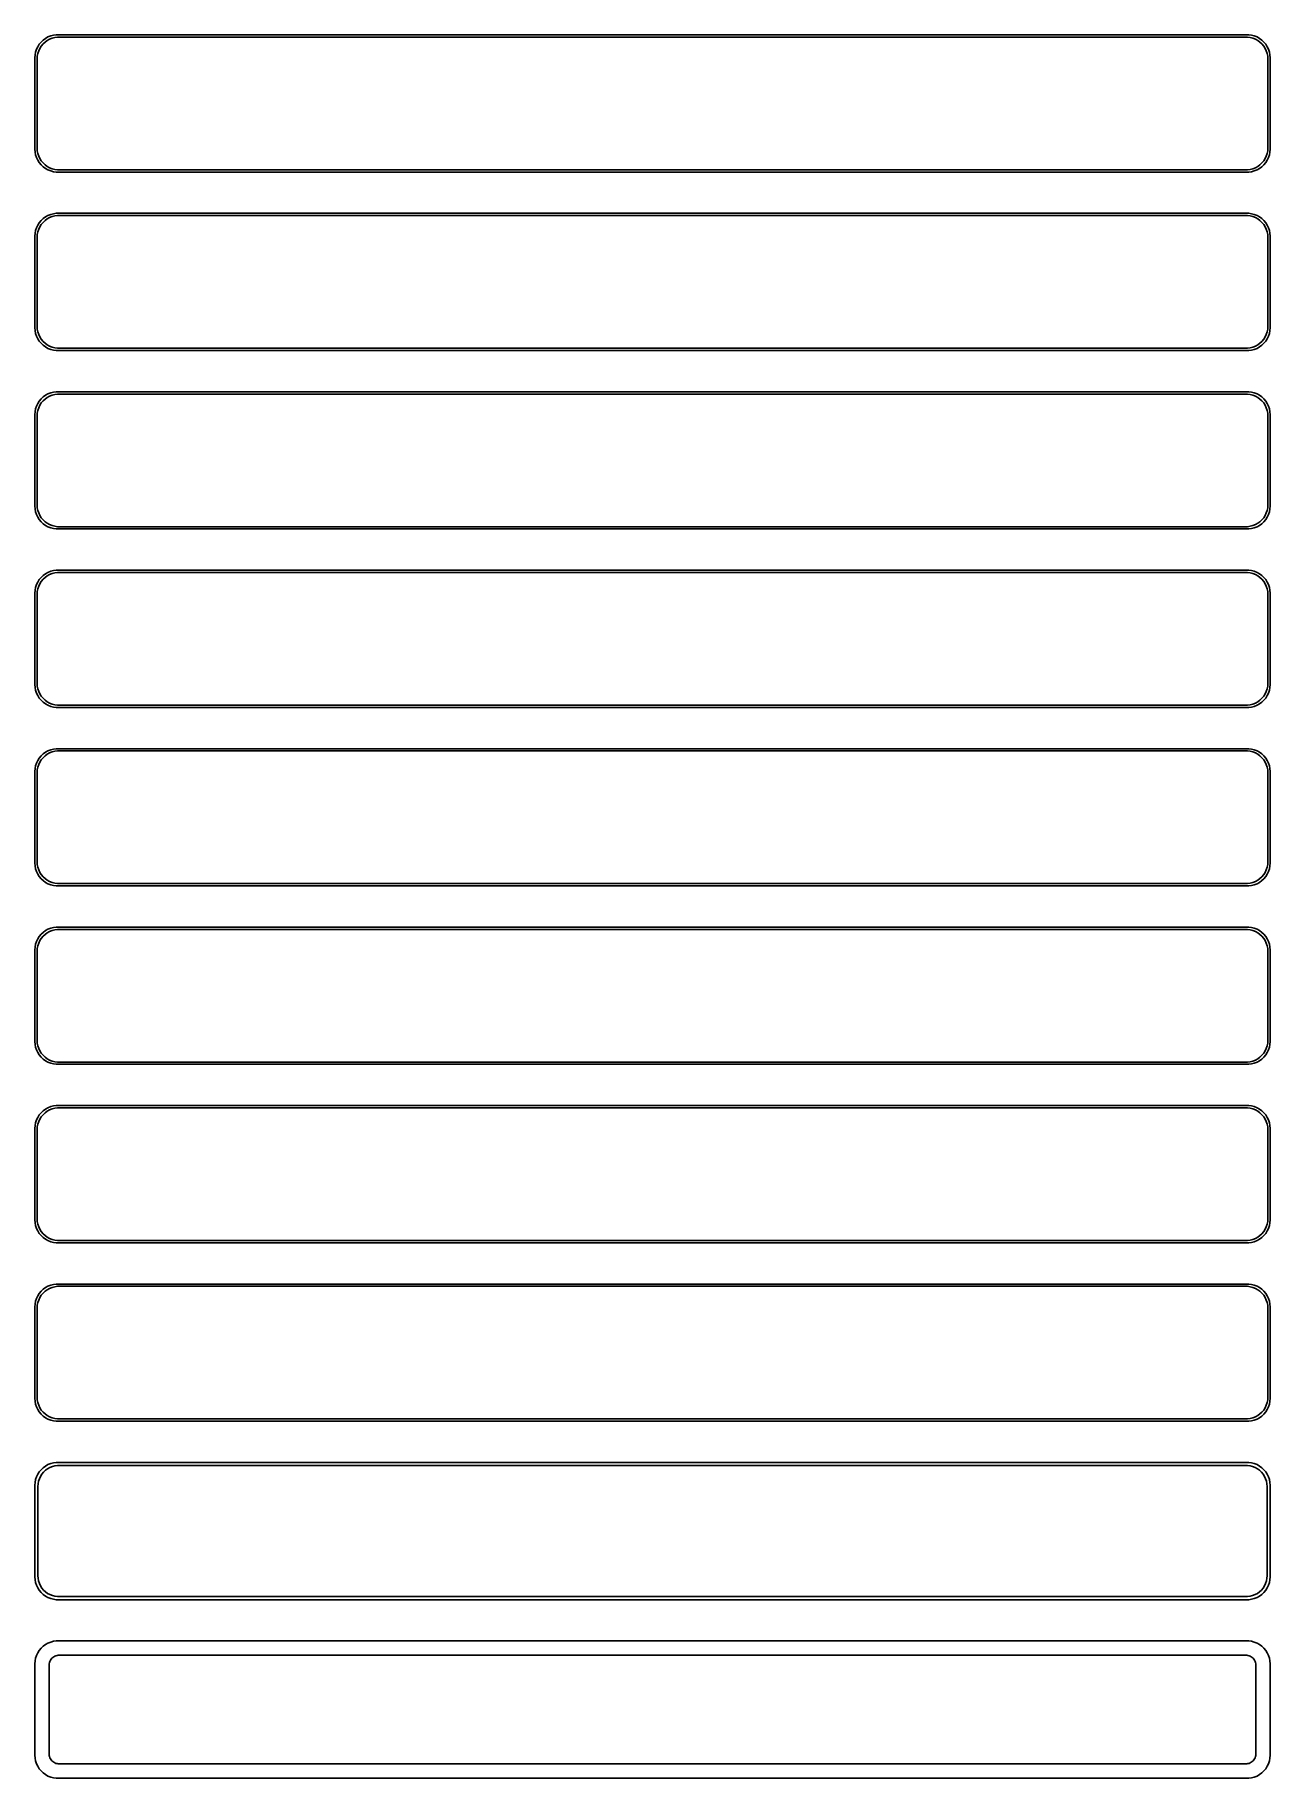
# Model space of a CAD drawing. Header units: metres. Extents: x -135 to 135, y 375 to 756.
import ezdxf

# ---------------------------------------------------------------- set-up
doc = ezdxf.new("R2010")
doc.units = ezdxf.units.M

msp = doc.modelspace()

# ---------------------------------------------------------------- linework, layer by layer
for p, q in [((-133.645, 754.423), (-134.045, 753.939)), ((-133.187, 754.853), (-133.645, 754.423)), ((-133.213, 754.002), (-132.778, 754.41)), ((-132.679, 755.222), (-133.187, 754.853)), ((-132.778, 754.41), (-132.295, 754.761)), ((-132.129, 755.524), (-132.679, 755.222)), ((-132.295, 754.761), (-131.772, 755.048)), ((-131.545, 755.755), (-132.129, 755.524)), ((-131.772, 755.048), (-131.218, 755.268)), ((-130.937, 755.911), (-131.545, 755.755)), ((-131.218, 755.268), (-130.64, 755.416)), ((-130.314, 755.99), (-130.937, 755.911)), ((-130.64, 755.416), (-130.048, 755.491)), ((130.314, 755.99), (-130.314, 755.99)), ((-130.048, 755.491), (130.048, 755.491)), ((130.048, 755.491), (130.64, 755.416)), ((130.937, 755.911), (130.314, 755.99)), ((130.64, 755.416), (131.218, 755.268)), ((131.545, 755.755), (130.937, 755.911)), ((131.218, 755.268), (131.772, 755.048)), ((132.129, 755.524), (131.545, 755.755)), ((131.772, 755.048), (132.295, 754.761)), ((132.679, 755.222), (132.129, 755.524)), ((132.295, 754.761), (132.778, 754.41)), ((133.187, 754.853), (132.679, 755.222)), ((132.778, 754.41), (133.213, 754.002)), ((133.645, 754.423), (133.187, 754.853)), ((134.045, 753.939), (133.645, 754.423)), ((-134.961, 751.627), (-135, 751)), ((-135, 751), (-135, 731)), ((-134.843, 752.243), (-134.961, 751.627)), ((-134.649, 752.841), (-134.843, 752.243)), ((-134.382, 753.409), (-134.649, 752.841)), ((-134.5, 750.75), (-134.463, 751.345)), ((-134.5, 731.25), (-134.5, 750.75)), ((-134.463, 751.345), (-134.351, 751.931)), ((-134.045, 753.939), (-134.382, 753.409)), ((-134.351, 751.931), (-134.166, 752.499)), ((-134.166, 752.499), (-133.912, 753.038)), ((-133.912, 753.038), (-133.593, 753.542)), ((-133.593, 753.542), (-133.213, 754.002)), ((133.213, 754.002), (133.593, 753.542)), ((133.593, 753.542), (133.912, 753.038)), ((133.912, 753.038), (134.166, 752.499)), ((134.382, 753.409), (134.045, 753.939)), ((134.166, 752.499), (134.351, 751.931)), ((134.351, 751.931), (134.463, 751.345)), ((134.649, 752.841), (134.382, 753.409)), ((134.463, 751.345), (134.5, 750.75)), ((134.5, 750.75), (134.5, 731.25)), ((134.843, 752.243), (134.649, 752.841)), ((134.961, 751.627), (134.843, 752.243)), ((135, 751), (134.961, 751.627)), ((135, 731), (135, 751)), ((-135, 731), (-134.961, 730.373)), ((-134.961, 730.373), (-134.843, 729.757)), ((-134.843, 729.757), (-134.649, 729.159)), ((-134.649, 729.159), (-134.382, 728.591)), ((-134.463, 730.655), (-134.5, 731.25)), ((-134.351, 730.069), (-134.463, 730.655)), ((-134.382, 728.591), (-134.045, 728.061)), ((-134.166, 729.501), (-134.351, 730.069)), ((-133.912, 728.962), (-134.166, 729.501)), ((-134.045, 728.061), (-133.645, 727.577)), ((-133.593, 728.458), (-133.912, 728.962)), ((-133.213, 727.998), (-133.593, 728.458)), ((-132.778, 727.59), (-133.213, 727.998)), ((133.213, 727.998), (132.778, 727.59)), ((133.593, 728.458), (133.213, 727.998)), ((133.912, 728.962), (133.593, 728.458)), ((133.645, 727.577), (134.045, 728.061)), ((134.166, 729.501), (133.912, 728.962)), ((134.045, 728.061), (134.382, 728.591)), ((134.351, 730.069), (134.166, 729.501)), ((134.463, 730.655), (134.351, 730.069)), ((134.382, 728.591), (134.649, 729.159)), ((134.5, 731.25), (134.463, 730.655)), ((134.649, 729.159), (134.843, 729.757)), ((134.843, 729.757), (134.961, 730.373)), ((134.961, 730.373), (135, 731)), ((-133.645, 727.577), (-133.187, 727.147)), ((-133.187, 727.147), (-132.679, 726.778)), ((-132.295, 727.239), (-132.778, 727.59)), ((-132.679, 726.778), (-132.129, 726.476)), ((-131.772, 726.952), (-132.295, 727.239)), ((-132.129, 726.476), (-131.545, 726.245)), ((-131.218, 726.732), (-131.772, 726.952)), ((-131.545, 726.245), (-130.937, 726.089)), ((-130.64, 726.584), (-131.218, 726.732)), ((-130.937, 726.089), (-130.314, 726.01)), ((-130.048, 726.509), (-130.64, 726.584)), ((-130.314, 726.01), (130.314, 726.01)), ((130.048, 726.509), (-130.048, 726.509)), ((130.64, 726.584), (130.048, 726.509)), ((130.314, 726.01), (130.937, 726.089)), ((131.218, 726.732), (130.64, 726.584)), ((130.937, 726.089), (131.545, 726.245)), ((131.772, 726.952), (131.218, 726.732)), ((131.545, 726.245), (132.129, 726.476)), ((132.295, 727.239), (131.772, 726.952)), ((132.129, 726.476), (132.679, 726.778)), ((132.778, 727.59), (132.295, 727.239)), ((132.679, 726.778), (133.187, 727.147)), ((133.187, 727.147), (133.645, 727.577)), ((-132.129, 716.524), (-132.679, 716.222)), ((-131.545, 716.755), (-132.129, 716.524)), ((-131.772, 716.048), (-131.218, 716.268)), ((-130.937, 716.911), (-131.545, 716.755)), ((-131.218, 716.268), (-130.64, 716.416)), ((-130.314, 716.99), (-130.937, 716.911)), ((-130.64, 716.416), (-130.048, 716.491)), ((130.314, 716.99), (-130.314, 716.99)), ((-130.048, 716.491), (130.048, 716.491)), ((130.048, 716.491), (130.64, 716.416)), ((130.937, 716.911), (130.314, 716.99)), ((130.64, 716.416), (131.218, 716.268)), ((131.545, 716.755), (130.937, 716.911)), ((131.218, 716.268), (131.772, 716.048)), ((132.129, 716.524), (131.545, 716.755)), ((132.679, 716.222), (132.129, 716.524)), ((-134.961, 712.627), (-135, 712)), ((-134.843, 713.243), (-134.961, 712.627)), ((-134.649, 713.841), (-134.843, 713.243)), ((-134.382, 714.409), (-134.649, 713.841)), ((-134.463, 712.345), (-134.351, 712.931)), ((-134.045, 714.939), (-134.382, 714.409)), ((-134.351, 712.931), (-134.166, 713.499)), ((-134.166, 713.499), (-133.912, 714.038)), ((-133.645, 715.423), (-134.045, 714.939)), ((-133.912, 714.038), (-133.593, 714.542)), ((-133.187, 715.853), (-133.645, 715.423)), ((-133.593, 714.542), (-133.213, 715.002)), ((-133.213, 715.002), (-132.778, 715.41)), ((-132.679, 716.222), (-133.187, 715.853)), ((-132.778, 715.41), (-132.295, 715.761)), ((-132.295, 715.761), (-131.772, 716.048)), ((131.772, 716.048), (132.295, 715.761)), ((132.295, 715.761), (132.778, 715.41)), ((133.187, 715.853), (132.679, 716.222)), ((132.778, 715.41), (133.213, 715.002)), ((133.645, 715.423), (133.187, 715.853)), ((133.213, 715.002), (133.593, 714.542)), ((133.593, 714.542), (133.912, 714.038)), ((134.045, 714.939), (133.645, 715.423)), ((133.912, 714.038), (134.166, 713.499)), ((134.382, 714.409), (134.045, 714.939)), ((134.166, 713.499), (134.351, 712.931)), ((134.351, 712.931), (134.463, 712.345)), ((134.649, 713.841), (134.382, 714.409)), ((134.843, 713.243), (134.649, 713.841)), ((134.961, 712.627), (134.843, 713.243)), ((135, 712), (134.961, 712.627)), ((-135, 712), (-135, 692)), ((-134.5, 711.75), (-134.463, 712.345)), ((-134.5, 692.25), (-134.5, 711.75)), ((134.463, 712.345), (134.5, 711.75)), ((134.5, 711.75), (134.5, 692.25)), ((135, 692), (135, 712)), ((-135, 692), (-134.961, 691.373)), ((-134.961, 691.373), (-134.843, 690.757)), ((-134.843, 690.757), (-134.649, 690.159)), ((-134.649, 690.159), (-134.382, 689.591)), ((-134.463, 691.655), (-134.5, 692.25)), ((-134.351, 691.069), (-134.463, 691.655)), ((-134.382, 689.591), (-134.045, 689.061)), ((-134.166, 690.501), (-134.351, 691.069)), ((-133.912, 689.962), (-134.166, 690.501)), ((-133.593, 689.458), (-133.912, 689.962)), ((133.912, 689.962), (133.593, 689.458)), ((134.166, 690.501), (133.912, 689.962)), ((134.045, 689.061), (134.382, 689.591)), ((134.351, 691.069), (134.166, 690.501)), ((134.463, 691.655), (134.351, 691.069)), ((134.382, 689.591), (134.649, 690.159)), ((134.5, 692.25), (134.463, 691.655)), ((134.649, 690.159), (134.843, 690.757)), ((134.843, 690.757), (134.961, 691.373)), ((134.961, 691.373), (135, 692)), ((-134.045, 689.061), (-133.645, 688.577)), ((-133.645, 688.577), (-133.187, 688.147)), ((-133.213, 688.998), (-133.593, 689.458)), ((-132.778, 688.59), (-133.213, 688.998)), ((-133.187, 688.147), (-132.679, 687.778)), ((-132.295, 688.239), (-132.778, 688.59)), ((-132.679, 687.778), (-132.129, 687.476)), ((-131.772, 687.952), (-132.295, 688.239)), ((-132.129, 687.476), (-131.545, 687.245)), ((-131.218, 687.732), (-131.772, 687.952)), ((-131.545, 687.245), (-130.937, 687.089)), ((-130.64, 687.584), (-131.218, 687.732)), ((-130.937, 687.089), (-130.314, 687.01)), ((-130.048, 687.509), (-130.64, 687.584)), ((-130.314, 687.01), (130.314, 687.01)), ((130.048, 687.509), (-130.048, 687.509)), ((130.64, 687.584), (130.048, 687.509)), ((130.314, 687.01), (130.937, 687.089)), ((131.218, 687.732), (130.64, 687.584)), ((130.937, 687.089), (131.545, 687.245)), ((131.772, 687.952), (131.218, 687.732)), ((131.545, 687.245), (132.129, 687.476)), ((132.295, 688.239), (131.772, 687.952)), ((132.129, 687.476), (132.679, 687.778)), ((132.778, 688.59), (132.295, 688.239)), ((132.679, 687.778), (133.187, 688.147)), ((133.213, 688.998), (132.778, 688.59)), ((133.187, 688.147), (133.645, 688.577)), ((133.593, 689.458), (133.213, 688.998)), ((133.645, 688.577), (134.045, 689.061)), ((-134.649, 674.841), (-134.843, 674.243)), ((-134.382, 675.409), (-134.649, 674.841)), ((-134.045, 675.939), (-134.382, 675.409)), ((-134.351, 673.931), (-134.166, 674.499)), ((-134.166, 674.499), (-133.912, 675.038)), ((-133.645, 676.423), (-134.045, 675.939)), ((-133.912, 675.038), (-133.593, 675.542)), ((-133.187, 676.853), (-133.645, 676.423)), ((-133.593, 675.542), (-133.213, 676.002)), ((-133.213, 676.002), (-132.778, 676.41)), ((-132.679, 677.222), (-133.187, 676.853)), ((-132.778, 676.41), (-132.295, 676.761)), ((-132.129, 677.524), (-132.679, 677.222)), ((-132.295, 676.761), (-131.772, 677.048)), ((-131.545, 677.755), (-132.129, 677.524)), ((-131.772, 677.048), (-131.218, 677.268)), ((-130.937, 677.911), (-131.545, 677.755)), ((-131.218, 677.268), (-130.64, 677.416)), ((-130.314, 677.99), (-130.937, 677.911)), ((-130.64, 677.416), (-130.048, 677.491)), ((130.314, 677.99), (-130.314, 677.99)), ((-130.048, 677.491), (130.048, 677.491)), ((130.048, 677.491), (130.64, 677.416)), ((130.937, 677.911), (130.314, 677.99)), ((130.64, 677.416), (131.218, 677.268)), ((131.545, 677.755), (130.937, 677.911)), ((131.218, 677.268), (131.772, 677.048)), ((132.129, 677.524), (131.545, 677.755)), ((131.772, 677.048), (132.295, 676.761)), ((132.679, 677.222), (132.129, 677.524)), ((132.295, 676.761), (132.778, 676.41)), ((133.187, 676.853), (132.679, 677.222)), ((132.778, 676.41), (133.213, 676.002)), ((133.645, 676.423), (133.187, 676.853)), ((133.213, 676.002), (133.593, 675.542)), ((133.593, 675.542), (133.912, 675.038)), ((134.045, 675.939), (133.645, 676.423)), ((133.912, 675.038), (134.166, 674.499)), ((134.382, 675.409), (134.045, 675.939)), ((134.166, 674.499), (134.351, 673.931)), ((134.649, 674.841), (134.382, 675.409)), ((134.843, 674.243), (134.649, 674.841)), ((-134.961, 673.627), (-135, 673)), ((-135, 673), (-135, 653)), ((-134.843, 674.243), (-134.961, 673.627)), ((-134.5, 672.75), (-134.463, 673.345)), ((-134.5, 653.25), (-134.5, 672.75)), ((-134.463, 673.345), (-134.351, 673.931)), ((134.351, 673.931), (134.463, 673.345)), ((134.463, 673.345), (134.5, 672.75)), ((134.5, 672.75), (134.5, 653.25)), ((134.961, 673.627), (134.843, 674.243)), ((135, 673), (134.961, 673.627)), ((135, 653), (135, 673)), ((-135, 653), (-134.961, 652.373)), ((-134.961, 652.373), (-134.843, 651.757)), ((-134.843, 651.757), (-134.649, 651.159)), ((-134.463, 652.655), (-134.5, 653.25)), ((-134.351, 652.069), (-134.463, 652.655)), ((-134.166, 651.501), (-134.351, 652.069)), ((-133.912, 650.962), (-134.166, 651.501)), ((134.166, 651.501), (133.912, 650.962)), ((134.351, 652.069), (134.166, 651.501)), ((134.463, 652.655), (134.351, 652.069)), ((134.5, 653.25), (134.463, 652.655)), ((134.649, 651.159), (134.843, 651.757)), ((134.843, 651.757), (134.961, 652.373)), ((134.961, 652.373), (135, 653)), ((-134.649, 651.159), (-134.382, 650.591)), ((-134.382, 650.591), (-134.045, 650.061)), ((-134.045, 650.061), (-133.645, 649.577)), ((-133.593, 650.458), (-133.912, 650.962)), ((-133.645, 649.577), (-133.187, 649.147)), ((-133.213, 649.998), (-133.593, 650.458)), ((-132.778, 649.59), (-133.213, 649.998)), ((-133.187, 649.147), (-132.679, 648.778)), ((-132.295, 649.239), (-132.778, 649.59)), ((-132.679, 648.778), (-132.129, 648.476)), ((-131.772, 648.952), (-132.295, 649.239)), ((-132.129, 648.476), (-131.545, 648.245)), ((-131.218, 648.732), (-131.772, 648.952)), ((-131.545, 648.245), (-130.937, 648.089)), ((-130.64, 648.584), (-131.218, 648.732)), ((-130.937, 648.089), (-130.314, 648.01)), ((-130.048, 648.509), (-130.64, 648.584)), ((-130.314, 648.01), (130.314, 648.01)), ((130.048, 648.509), (-130.048, 648.509)), ((130.64, 648.584), (130.048, 648.509)), ((130.314, 648.01), (130.937, 648.089)), ((131.218, 648.732), (130.64, 648.584)), ((130.937, 648.089), (131.545, 648.245)), ((131.772, 648.952), (131.218, 648.732)), ((131.545, 648.245), (132.129, 648.476)), ((132.295, 649.239), (131.772, 648.952)), ((132.129, 648.476), (132.679, 648.778)), ((132.778, 649.59), (132.295, 649.239)), ((132.679, 648.778), (133.187, 649.147)), ((133.213, 649.998), (132.778, 649.59)), ((133.187, 649.147), (133.645, 649.577)), ((133.593, 650.458), (133.213, 649.998)), ((133.912, 650.962), (133.593, 650.458)), ((133.645, 649.577), (134.045, 650.061)), ((134.045, 650.061), (134.382, 650.591)), ((134.382, 650.591), (134.649, 651.159)), ((-134.382, 636.409), (-134.649, 635.841)), ((-134.045, 636.939), (-134.382, 636.409)), ((-133.645, 637.423), (-134.045, 636.939)), ((-133.912, 636.038), (-133.593, 636.542)), ((-133.187, 637.853), (-133.645, 637.423)), ((-133.593, 636.542), (-133.213, 637.002)), ((-133.213, 637.002), (-132.778, 637.41)), ((-132.679, 638.222), (-133.187, 637.853)), ((-132.778, 637.41), (-132.295, 637.761)), ((-132.129, 638.524), (-132.679, 638.222)), ((-132.295, 637.761), (-131.772, 638.048)), ((-131.545, 638.755), (-132.129, 638.524)), ((-131.772, 638.048), (-131.218, 638.268)), ((-130.937, 638.911), (-131.545, 638.755)), ((-131.218, 638.268), (-130.64, 638.416)), ((-130.314, 638.99), (-130.937, 638.911)), ((-130.64, 638.416), (-130.048, 638.491)), ((130.314, 638.99), (-130.314, 638.99)), ((-130.048, 638.491), (130.048, 638.491)), ((130.048, 638.491), (130.64, 638.416)), ((130.937, 638.911), (130.314, 638.99)), ((130.64, 638.416), (131.218, 638.268)), ((131.545, 638.755), (130.937, 638.911)), ((131.218, 638.268), (131.772, 638.048)), ((132.129, 638.524), (131.545, 638.755)), ((131.772, 638.048), (132.295, 637.761)), ((132.679, 638.222), (132.129, 638.524)), ((132.295, 637.761), (132.778, 637.41)), ((133.187, 637.853), (132.679, 638.222)), ((132.778, 637.41), (133.213, 637.002)), ((133.645, 637.423), (133.187, 637.853)), ((133.213, 637.002), (133.593, 636.542)), ((133.593, 636.542), (133.912, 636.038)), ((134.045, 636.939), (133.645, 637.423)), ((134.382, 636.409), (134.045, 636.939)), ((134.649, 635.841), (134.382, 636.409)), ((-134.961, 634.627), (-135, 634)), ((-135, 634), (-135, 614)), ((-134.843, 635.243), (-134.961, 634.627)), ((-134.649, 635.841), (-134.843, 635.243)), ((-134.5, 633.75), (-134.463, 634.345)), ((-134.5, 614.25), (-134.5, 633.75)), ((-134.463, 634.345), (-134.351, 634.931)), ((-134.351, 634.931), (-134.166, 635.499)), ((-134.166, 635.499), (-133.912, 636.038)), ((133.912, 636.038), (134.166, 635.499)), ((134.166, 635.499), (134.351, 634.931)), ((134.351, 634.931), (134.463, 634.345)), ((134.463, 634.345), (134.5, 633.75)), ((134.5, 633.75), (134.5, 614.25)), ((134.843, 635.243), (134.649, 635.841)), ((134.961, 634.627), (134.843, 635.243)), ((135, 634), (134.961, 634.627)), ((135, 614), (135, 634)), ((-135, 614), (-134.961, 613.373)), ((-134.463, 613.655), (-134.5, 614.25)), ((-134.351, 613.069), (-134.463, 613.655)), ((134.463, 613.655), (134.351, 613.069)), ((134.5, 614.25), (134.463, 613.655)), ((134.961, 613.373), (135, 614)), ((-134.961, 613.373), (-134.843, 612.757)), ((-134.843, 612.757), (-134.649, 612.159)), ((-134.649, 612.159), (-134.382, 611.591)), ((-134.382, 611.591), (-134.045, 611.061)), ((-134.166, 612.501), (-134.351, 613.069)), ((-133.912, 611.962), (-134.166, 612.501)), ((-134.045, 611.061), (-133.645, 610.577)), ((-133.593, 611.458), (-133.912, 611.962)), ((-133.645, 610.577), (-133.187, 610.147)), ((-133.213, 610.998), (-133.593, 611.458)), ((-132.778, 610.59), (-133.213, 610.998)), ((-133.187, 610.147), (-132.679, 609.778)), ((-132.295, 610.239), (-132.778, 610.59)), ((-132.679, 609.778), (-132.129, 609.476)), ((-131.772, 609.952), (-132.295, 610.239)), ((-131.218, 609.732), (-131.772, 609.952)), ((-130.64, 609.584), (-131.218, 609.732)), ((-130.048, 609.509), (-130.64, 609.584)), ((130.64, 609.584), (130.048, 609.509)), ((131.218, 609.732), (130.64, 609.584)), ((131.772, 609.952), (131.218, 609.732)), ((132.295, 610.239), (131.772, 609.952)), ((132.129, 609.476), (132.679, 609.778)), ((132.778, 610.59), (132.295, 610.239)), ((132.679, 609.778), (133.187, 610.147)), ((133.213, 610.998), (132.778, 610.59)), ((133.187, 610.147), (133.645, 610.577)), ((133.593, 611.458), (133.213, 610.998)), ((133.912, 611.962), (133.593, 611.458)), ((133.645, 610.577), (134.045, 611.061)), ((134.166, 612.501), (133.912, 611.962)), ((134.045, 611.061), (134.382, 611.591)), ((134.351, 613.069), (134.166, 612.501)), ((134.382, 611.591), (134.649, 612.159)), ((134.649, 612.159), (134.843, 612.757)), ((134.843, 612.757), (134.961, 613.373)), ((-132.129, 609.476), (-131.545, 609.245)), ((-131.545, 609.245), (-130.937, 609.089)), ((-130.937, 609.089), (-130.314, 609.01)), ((-130.314, 609.01), (130.314, 609.01)), ((130.048, 609.509), (-130.048, 609.509)), ((130.314, 609.01), (130.937, 609.089)), ((130.937, 609.089), (131.545, 609.245)), ((131.545, 609.245), (132.129, 609.476)), ((-133.645, 598.423), (-134.045, 597.939)), ((-133.187, 598.853), (-133.645, 598.423)), ((-133.213, 598.002), (-132.778, 598.41)), ((-132.679, 599.222), (-133.187, 598.853)), ((-132.778, 598.41), (-132.295, 598.761)), ((-132.129, 599.524), (-132.679, 599.222)), ((-132.295, 598.761), (-131.772, 599.048)), ((-131.545, 599.755), (-132.129, 599.524)), ((-131.772, 599.048), (-131.218, 599.268)), ((-130.937, 599.911), (-131.545, 599.755)), ((-131.218, 599.268), (-130.64, 599.416)), ((-130.314, 599.99), (-130.937, 599.911)), ((-130.64, 599.416), (-130.048, 599.491)), ((130.314, 599.99), (-130.314, 599.99)), ((-130.048, 599.491), (130.048, 599.491)), ((130.048, 599.491), (130.64, 599.416)), ((130.937, 599.911), (130.314, 599.99)), ((130.64, 599.416), (131.218, 599.268)), ((131.545, 599.755), (130.937, 599.911)), ((131.218, 599.268), (131.772, 599.048)), ((132.129, 599.524), (131.545, 599.755)), ((131.772, 599.048), (132.295, 598.761)), ((132.679, 599.222), (132.129, 599.524)), ((132.295, 598.761), (132.778, 598.41)), ((133.187, 598.853), (132.679, 599.222)), ((132.778, 598.41), (133.213, 598.002)), ((133.645, 598.423), (133.187, 598.853)), ((134.045, 597.939), (133.645, 598.423)), ((-134.961, 595.627), (-135, 595)), ((-135, 595), (-135, 575)), ((-134.843, 596.243), (-134.961, 595.627)), ((-134.649, 596.841), (-134.843, 596.243)), ((-134.382, 597.409), (-134.649, 596.841)), ((-134.5, 594.75), (-134.463, 595.345)), ((-134.5, 575.25), (-134.5, 594.75)), ((-134.463, 595.345), (-134.351, 595.931)), ((-134.045, 597.939), (-134.382, 597.409)), ((-134.351, 595.931), (-134.166, 596.499)), ((-134.166, 596.499), (-133.912, 597.038)), ((-133.912, 597.038), (-133.593, 597.542)), ((-133.593, 597.542), (-133.213, 598.002)), ((133.213, 598.002), (133.593, 597.542)), ((133.593, 597.542), (133.912, 597.038)), ((133.912, 597.038), (134.166, 596.499)), ((134.382, 597.409), (134.045, 597.939)), ((134.166, 596.499), (134.351, 595.931)), ((134.351, 595.931), (134.463, 595.345)), ((134.649, 596.841), (134.382, 597.409)), ((134.463, 595.345), (134.5, 594.75)), ((134.5, 594.75), (134.5, 575.25)), ((134.843, 596.243), (134.649, 596.841)), ((134.961, 595.627), (134.843, 596.243)), ((135, 595), (134.961, 595.627)), ((135, 575), (135, 595)), ((-135, 575), (-134.961, 574.373)), ((-134.961, 574.373), (-134.843, 573.757)), ((-134.843, 573.757), (-134.649, 573.159)), ((-134.649, 573.159), (-134.382, 572.591)), ((-134.463, 574.655), (-134.5, 575.25)), ((-134.351, 574.069), (-134.463, 574.655)), ((-134.382, 572.591), (-134.045, 572.061)), ((-134.166, 573.501), (-134.351, 574.069)), ((-133.912, 572.962), (-134.166, 573.501)), ((-134.045, 572.061), (-133.645, 571.577)), ((-133.593, 572.458), (-133.912, 572.962)), ((-133.645, 571.577), (-133.187, 571.147)), ((-133.213, 571.998), (-133.593, 572.458)), ((-132.778, 571.59), (-133.213, 571.998)), ((-132.295, 571.239), (-132.778, 571.59)), ((132.778, 571.59), (132.295, 571.239)), ((133.213, 571.998), (132.778, 571.59)), ((133.187, 571.147), (133.645, 571.577)), ((133.593, 572.458), (133.213, 571.998)), ((133.912, 572.962), (133.593, 572.458)), ((133.645, 571.577), (134.045, 572.061)), ((134.166, 573.501), (133.912, 572.962)), ((134.045, 572.061), (134.382, 572.591)), ((134.351, 574.069), (134.166, 573.501)), ((134.463, 574.655), (134.351, 574.069)), ((134.382, 572.591), (134.649, 573.159)), ((134.5, 575.25), (134.463, 574.655)), ((134.649, 573.159), (134.843, 573.757)), ((134.843, 573.757), (134.961, 574.373)), ((134.961, 574.373), (135, 575)), ((-133.187, 571.147), (-132.679, 570.778)), ((-132.679, 570.778), (-132.129, 570.476)), ((-131.772, 570.952), (-132.295, 571.239)), ((-132.129, 570.476), (-131.545, 570.245)), ((-131.218, 570.732), (-131.772, 570.952)), ((-131.545, 570.245), (-130.937, 570.089)), ((-130.64, 570.584), (-131.218, 570.732)), ((-130.937, 570.089), (-130.314, 570.01)), ((-130.048, 570.509), (-130.64, 570.584)), ((-130.314, 570.01), (130.314, 570.01)), ((130.048, 570.509), (-130.048, 570.509)), ((130.64, 570.584), (130.048, 570.509)), ((130.314, 570.01), (130.937, 570.089)), ((131.218, 570.732), (130.64, 570.584)), ((130.937, 570.089), (131.545, 570.245)), ((131.772, 570.952), (131.218, 570.732)), ((131.545, 570.245), (132.129, 570.476)), ((132.295, 571.239), (131.772, 570.952)), ((132.129, 570.476), (132.679, 570.778)), ((132.679, 570.778), (133.187, 571.147)), ((-132.679, 560.222), (-133.187, 559.853)), ((-132.129, 560.524), (-132.679, 560.222)), ((-132.295, 559.761), (-131.772, 560.048)), ((-131.545, 560.755), (-132.129, 560.524)), ((-131.772, 560.048), (-131.218, 560.268)), ((-130.937, 560.911), (-131.545, 560.755)), ((-131.218, 560.268), (-130.64, 560.416)), ((-130.314, 560.99), (-130.937, 560.911)), ((-130.64, 560.416), (-130.048, 560.491)), ((130.314, 560.99), (-130.314, 560.99)), ((-130.048, 560.491), (130.048, 560.491)), ((130.048, 560.491), (130.64, 560.416)), ((130.937, 560.911), (130.314, 560.99)), ((130.64, 560.416), (131.218, 560.268)), ((131.545, 560.755), (130.937, 560.911)), ((131.218, 560.268), (131.772, 560.048)), ((132.129, 560.524), (131.545, 560.755)), ((131.772, 560.048), (132.295, 559.761)), ((132.679, 560.222), (132.129, 560.524)), ((133.187, 559.853), (132.679, 560.222)), ((-134.961, 556.627), (-135, 556)), ((-134.843, 557.243), (-134.961, 556.627)), ((-134.649, 557.841), (-134.843, 557.243)), ((-134.382, 558.409), (-134.649, 557.841)), ((-134.5, 555.75), (-134.463, 556.345)), ((-134.463, 556.345), (-134.351, 556.931)), ((-134.045, 558.939), (-134.382, 558.409)), ((-134.351, 556.931), (-134.166, 557.499)), ((-134.166, 557.499), (-133.912, 558.038)), ((-133.645, 559.423), (-134.045, 558.939)), ((-133.912, 558.038), (-133.593, 558.542)), ((-133.187, 559.853), (-133.645, 559.423)), ((-133.593, 558.542), (-133.213, 559.002)), ((-133.213, 559.002), (-132.778, 559.41)), ((-132.778, 559.41), (-132.295, 559.761)), ((132.295, 559.761), (132.778, 559.41)), ((132.778, 559.41), (133.213, 559.002)), ((133.645, 559.423), (133.187, 559.853)), ((133.213, 559.002), (133.593, 558.542)), ((133.593, 558.542), (133.912, 558.038)), ((134.045, 558.939), (133.645, 559.423)), ((133.912, 558.038), (134.166, 557.499)), ((134.382, 558.409), (134.045, 558.939)), ((134.166, 557.499), (134.351, 556.931)), ((134.351, 556.931), (134.463, 556.345)), ((134.649, 557.841), (134.382, 558.409)), ((134.463, 556.345), (134.5, 555.75)), ((134.843, 557.243), (134.649, 557.841)), ((134.961, 556.627), (134.843, 557.243)), ((135, 556), (134.961, 556.627)), ((-135, 556), (-135, 536)), ((-134.5, 536.25), (-134.5, 555.75)), ((134.5, 555.75), (134.5, 536.25)), ((135, 536), (135, 556)), ((-135, 536), (-134.961, 535.373)), ((-134.961, 535.373), (-134.843, 534.757)), ((-134.843, 534.757), (-134.649, 534.159)), ((-134.649, 534.159), (-134.382, 533.591)), ((-134.463, 535.655), (-134.5, 536.25)), ((-134.351, 535.069), (-134.463, 535.655)), ((-134.382, 533.591), (-134.045, 533.061)), ((-134.166, 534.501), (-134.351, 535.069)), ((-133.912, 533.962), (-134.166, 534.501)), ((-133.593, 533.458), (-133.912, 533.962)), ((-133.213, 532.998), (-133.593, 533.458)), ((133.593, 533.458), (133.213, 532.998)), ((133.912, 533.962), (133.593, 533.458)), ((134.166, 534.501), (133.912, 533.962)), ((134.045, 533.061), (134.382, 533.591)), ((134.351, 535.069), (134.166, 534.501)), ((134.463, 535.655), (134.351, 535.069)), ((134.382, 533.591), (134.649, 534.159)), ((134.5, 536.25), (134.463, 535.655)), ((134.649, 534.159), (134.843, 534.757)), ((134.843, 534.757), (134.961, 535.373)), ((134.961, 535.373), (135, 536)), ((-134.045, 533.061), (-133.645, 532.577)), ((-133.645, 532.577), (-133.187, 532.147)), ((-132.778, 532.59), (-133.213, 532.998)), ((-133.187, 532.147), (-132.679, 531.778)), ((-132.295, 532.239), (-132.778, 532.59)), ((-132.679, 531.778), (-132.129, 531.476)), ((-131.772, 531.952), (-132.295, 532.239)), ((-132.129, 531.476), (-131.545, 531.245)), ((-131.218, 531.732), (-131.772, 531.952)), ((-131.545, 531.245), (-130.937, 531.089)), ((-130.64, 531.584), (-131.218, 531.732)), ((-130.937, 531.089), (-130.314, 531.01)), ((-130.048, 531.509), (-130.64, 531.584)), ((-130.314, 531.01), (130.314, 531.01)), ((130.048, 531.509), (-130.048, 531.509)), ((130.64, 531.584), (130.048, 531.509)), ((130.314, 531.01), (130.937, 531.089)), ((131.218, 531.732), (130.64, 531.584)), ((130.937, 531.089), (131.545, 531.245)), ((131.772, 531.952), (131.218, 531.732)), ((131.545, 531.245), (132.129, 531.476)), ((132.295, 532.239), (131.772, 531.952)), ((132.129, 531.476), (132.679, 531.778)), ((132.778, 532.59), (132.295, 532.239)), ((132.679, 531.778), (133.187, 532.147)), ((133.213, 532.998), (132.778, 532.59)), ((133.187, 532.147), (133.645, 532.577)), ((133.645, 532.577), (134.045, 533.061)), ((-130.314, 521.99), (-130.937, 521.911)), ((130.314, 521.99), (-130.314, 521.99)), ((130.937, 521.911), (130.314, 521.99)), ((-134.843, 518.243), (-134.961, 517.627)), ((-134.649, 518.841), (-134.843, 518.243)), ((-134.382, 519.409), (-134.649, 518.841)), ((-134.045, 519.939), (-134.382, 519.409)), ((-134.351, 517.931), (-134.166, 518.499)), ((-134.166, 518.499), (-133.912, 519.038)), ((-133.645, 520.423), (-134.045, 519.939)), ((-133.912, 519.038), (-133.593, 519.542)), ((-133.187, 520.853), (-133.645, 520.423)), ((-133.593, 519.542), (-133.213, 520.002)), ((-133.213, 520.002), (-132.778, 520.41)), ((-132.679, 521.222), (-133.187, 520.853)), ((-132.778, 520.41), (-132.295, 520.761)), ((-132.129, 521.524), (-132.679, 521.222)), ((-132.295, 520.761), (-131.772, 521.048)), ((-131.545, 521.755), (-132.129, 521.524)), ((-131.772, 521.048), (-131.218, 521.268)), ((-130.937, 521.911), (-131.545, 521.755)), ((-131.218, 521.268), (-130.64, 521.416)), ((-130.64, 521.416), (-130.048, 521.491)), ((-130.048, 521.491), (130.048, 521.491)), ((130.048, 521.491), (130.64, 521.416)), ((130.64, 521.416), (131.218, 521.268)), ((131.545, 521.755), (130.937, 521.911)), ((131.218, 521.268), (131.772, 521.048)), ((132.129, 521.524), (131.545, 521.755)), ((131.772, 521.048), (132.295, 520.761)), ((132.679, 521.222), (132.129, 521.524)), ((132.295, 520.761), (132.778, 520.41)), ((133.187, 520.853), (132.679, 521.222)), ((132.778, 520.41), (133.213, 520.002)), ((133.645, 520.423), (133.187, 520.853)), ((133.213, 520.002), (133.593, 519.542)), ((133.593, 519.542), (133.912, 519.038)), ((134.045, 519.939), (133.645, 520.423)), ((133.912, 519.038), (134.166, 518.499)), ((134.382, 519.409), (134.045, 519.939)), ((134.166, 518.499), (134.351, 517.931)), ((134.649, 518.841), (134.382, 519.409)), ((134.843, 518.243), (134.649, 518.841)), ((134.961, 517.627), (134.843, 518.243)), ((-134.961, 517.627), (-135, 517)), ((-135, 517), (-135, 497)), ((-134.5, 516.75), (-134.463, 517.345)), ((-134.5, 497.25), (-134.5, 516.75)), ((-134.463, 517.345), (-134.351, 517.931)), ((134.351, 517.931), (134.463, 517.345)), ((134.463, 517.345), (134.5, 516.75)), ((134.5, 516.75), (134.5, 497.25)), ((135, 517), (134.961, 517.627)), ((135, 497), (135, 517)), ((-135, 497), (-134.961, 496.373)), ((-134.961, 496.373), (-134.843, 495.757)), ((-134.843, 495.757), (-134.649, 495.159)), ((-134.463, 496.655), (-134.5, 497.25)), ((-134.351, 496.069), (-134.463, 496.655)), ((-134.166, 495.501), (-134.351, 496.069)), ((-133.912, 494.962), (-134.166, 495.501)), ((134.166, 495.501), (133.912, 494.962)), ((134.351, 496.069), (134.166, 495.501)), ((134.463, 496.655), (134.351, 496.069)), ((134.5, 497.25), (134.463, 496.655)), ((134.649, 495.159), (134.843, 495.757)), ((134.843, 495.757), (134.961, 496.373)), ((134.961, 496.373), (135, 497)), ((-134.649, 495.159), (-134.382, 494.591)), ((-134.382, 494.591), (-134.045, 494.061)), ((-134.045, 494.061), (-133.645, 493.577)), ((-133.593, 494.458), (-133.912, 494.962)), ((-133.645, 493.577), (-133.187, 493.147)), ((-133.213, 493.998), (-133.593, 494.458)), ((-132.778, 493.59), (-133.213, 493.998)), ((-133.187, 493.147), (-132.679, 492.778)), ((-132.295, 493.239), (-132.778, 493.59)), ((-132.679, 492.778), (-132.129, 492.476)), ((-131.772, 492.952), (-132.295, 493.239)), ((-132.129, 492.476), (-131.545, 492.245)), ((-131.218, 492.732), (-131.772, 492.952)), ((-131.545, 492.245), (-130.937, 492.089)), ((-130.64, 492.584), (-131.218, 492.732)), ((-130.937, 492.089), (-130.314, 492.01)), ((-130.048, 492.509), (-130.64, 492.584)), ((-130.314, 492.01), (130.314, 492.01)), ((130.048, 492.509), (-130.048, 492.509)), ((130.64, 492.584), (130.048, 492.509)), ((130.314, 492.01), (130.937, 492.089)), ((131.218, 492.732), (130.64, 492.584)), ((130.937, 492.089), (131.545, 492.245)), ((131.772, 492.952), (131.218, 492.732)), ((131.545, 492.245), (132.129, 492.476)), ((132.295, 493.239), (131.772, 492.952)), ((132.129, 492.476), (132.679, 492.778)), ((132.778, 493.59), (132.295, 493.239)), ((132.679, 492.778), (133.187, 493.147)), ((133.213, 493.998), (132.778, 493.59)), ((133.187, 493.147), (133.645, 493.577)), ((133.593, 494.458), (133.213, 493.998)), ((133.912, 494.962), (133.593, 494.458)), ((133.645, 493.577), (134.045, 494.061)), ((134.045, 494.061), (134.382, 494.591)), ((134.382, 494.591), (134.649, 495.159)), ((-134.382, 480.409), (-134.649, 479.841)), ((-134.045, 480.939), (-134.382, 480.409)), ((-134.166, 479.499), (-133.912, 480.038)), ((-133.645, 481.423), (-134.045, 480.939)), ((-133.912, 480.038), (-133.593, 480.542)), ((-133.187, 481.853), (-133.645, 481.423)), ((-133.593, 480.542), (-133.213, 481.002)), ((-133.213, 481.002), (-132.778, 481.41)), ((-132.679, 482.222), (-133.187, 481.853)), ((-132.778, 481.41), (-132.295, 481.761)), ((-132.129, 482.524), (-132.679, 482.222)), ((-132.295, 481.761), (-131.772, 482.048)), ((-131.545, 482.755), (-132.129, 482.524)), ((-131.772, 482.048), (-131.218, 482.268)), ((-130.937, 482.911), (-131.545, 482.755)), ((-131.218, 482.268), (-130.64, 482.416)), ((-130.314, 482.99), (-130.937, 482.911)), ((-130.64, 482.416), (-130.048, 482.491)), ((130.314, 482.99), (-130.314, 482.99)), ((-130.048, 482.491), (130.048, 482.491)), ((130.048, 482.491), (130.64, 482.416)), ((130.937, 482.911), (130.314, 482.99)), ((130.64, 482.416), (131.218, 482.268)), ((131.545, 482.755), (130.937, 482.911)), ((131.218, 482.268), (131.772, 482.048)), ((132.129, 482.524), (131.545, 482.755)), ((131.772, 482.048), (132.295, 481.761)), ((132.679, 482.222), (132.129, 482.524)), ((132.295, 481.761), (132.778, 481.41)), ((133.187, 481.853), (132.679, 482.222)), ((132.778, 481.41), (133.213, 481.002)), ((133.645, 481.423), (133.187, 481.853)), ((133.213, 481.002), (133.593, 480.542)), ((133.593, 480.542), (133.912, 480.038)), ((134.045, 480.939), (133.645, 481.423)), ((133.912, 480.038), (134.166, 479.499)), ((134.382, 480.409), (134.045, 480.939)), ((134.649, 479.841), (134.382, 480.409)), ((-134.961, 478.627), (-135, 478)), ((-135, 478), (-135, 458)), ((-134.843, 479.243), (-134.961, 478.627)), ((-134.649, 479.841), (-134.843, 479.243)), ((-134.5, 477.75), (-134.463, 478.345)), ((-134.5, 458.25), (-134.5, 477.75)), ((-134.463, 478.345), (-134.351, 478.931)), ((-134.351, 478.931), (-134.166, 479.499)), ((134.166, 479.499), (134.351, 478.931)), ((134.351, 478.931), (134.463, 478.345)), ((134.463, 478.345), (134.5, 477.75)), ((134.5, 477.75), (134.5, 458.25)), ((134.843, 479.243), (134.649, 479.841)), ((134.961, 478.627), (134.843, 479.243)), ((135, 478), (134.961, 478.627)), ((135, 458), (135, 478)), ((-135, 458), (-134.961, 457.373)), ((-134.961, 457.373), (-134.843, 456.757)), ((-134.463, 457.655), (-134.5, 458.25)), ((-134.351, 457.069), (-134.463, 457.655)), ((134.463, 457.655), (134.351, 457.069)), ((134.5, 458.25), (134.463, 457.655)), ((134.843, 456.757), (134.961, 457.373)), ((134.961, 457.373), (135, 458)), ((-134.843, 456.757), (-134.649, 456.159)), ((-134.649, 456.159), (-134.382, 455.591)), ((-134.382, 455.591), (-134.045, 455.061)), ((-134.166, 456.501), (-134.351, 457.069)), ((-133.912, 455.962), (-134.166, 456.501)), ((-134.045, 455.061), (-133.645, 454.577)), ((-133.593, 455.458), (-133.912, 455.962)), ((-133.645, 454.577), (-133.187, 454.147)), ((-133.213, 454.998), (-133.593, 455.458)), ((-132.778, 454.59), (-133.213, 454.998)), ((-133.187, 454.147), (-132.679, 453.778)), ((-132.295, 454.239), (-132.778, 454.59)), ((-132.679, 453.778), (-132.129, 453.476)), ((-131.772, 453.952), (-132.295, 454.239)), ((-132.129, 453.476), (-131.545, 453.245)), ((-131.218, 453.732), (-131.772, 453.952)), ((-130.64, 453.584), (-131.218, 453.732)), ((-130.048, 453.509), (-130.64, 453.584)), ((130.048, 453.509), (-130.048, 453.509)), ((130.64, 453.584), (130.048, 453.509)), ((131.218, 453.732), (130.64, 453.584)), ((131.772, 453.952), (131.218, 453.732)), ((131.545, 453.245), (132.129, 453.476)), ((132.295, 454.239), (131.772, 453.952)), ((132.129, 453.476), (132.679, 453.778)), ((132.778, 454.59), (132.295, 454.239)), ((132.679, 453.778), (133.187, 454.147)), ((133.213, 454.998), (132.778, 454.59)), ((133.187, 454.147), (133.645, 454.577)), ((133.593, 455.458), (133.213, 454.998)), ((133.912, 455.962), (133.593, 455.458)), ((133.645, 454.577), (134.045, 455.061)), ((134.166, 456.501), (133.912, 455.962)), ((134.045, 455.061), (134.382, 455.591)), ((134.351, 457.069), (134.166, 456.501)), ((134.382, 455.591), (134.649, 456.159)), ((134.649, 456.159), (134.843, 456.757)), ((-131.545, 453.245), (-130.937, 453.089)), ((-130.937, 453.089), (-130.314, 453.01)), ((-130.314, 453.01), (130.314, 453.01)), ((130.314, 453.01), (130.937, 453.089)), ((130.937, 453.089), (131.545, 453.245)), ((-134.045, 441.939), (-134.382, 441.409)), ((-133.645, 442.423), (-134.045, 441.939)), ((-133.187, 442.853), (-133.645, 442.423)), ((-132.679, 443.222), (-133.187, 442.853)), ((-133.088, 441.884), (-132.668, 442.278)), ((-132.129, 443.524), (-132.679, 443.222)), ((-132.668, 442.278), (-132.203, 442.616)), ((-132.203, 442.616), (-131.699, 442.893)), ((-131.545, 443.755), (-132.129, 443.524)), ((-131.699, 442.893), (-131.165, 443.104)), ((-130.937, 443.911), (-131.545, 443.755)), ((-131.165, 443.104), (-130.608, 443.247)), ((-130.314, 443.99), (-130.937, 443.911)), ((-130.608, 443.247), (-130.037, 443.319)), ((130.314, 443.99), (-130.314, 443.99)), ((-130.037, 443.319), (130.037, 443.319)), ((130.037, 443.319), (130.608, 443.247)), ((130.937, 443.911), (130.314, 443.99)), ((130.608, 443.247), (131.165, 443.104)), ((131.545, 443.755), (130.937, 443.911)), ((131.165, 443.104), (131.699, 442.893)), ((132.129, 443.524), (131.545, 443.755)), ((131.699, 442.893), (132.203, 442.616)), ((132.679, 443.222), (132.129, 443.524)), ((132.203, 442.616), (132.668, 442.278)), ((132.668, 442.278), (133.088, 441.884)), ((133.187, 442.853), (132.679, 443.222)), ((133.645, 442.423), (133.187, 442.853)), ((134.045, 441.939), (133.645, 442.423)), ((134.382, 441.409), (134.045, 441.939)), ((-134.961, 439.627), (-135, 439)), ((-135, 439), (-135, 419)), ((-134.843, 440.243), (-134.961, 439.627)), ((-134.649, 440.841), (-134.843, 440.243)), ((-134.382, 441.409), (-134.649, 440.841)), ((-134.328, 438.75), (-134.292, 439.324)), ((-134.328, 419.25), (-134.328, 438.75)), ((-134.292, 439.324), (-134.185, 439.889)), ((-134.185, 439.889), (-134.007, 440.435)), ((-134.007, 440.435), (-133.762, 440.956)), ((-133.762, 440.956), (-133.454, 441.441)), ((-133.454, 441.441), (-133.088, 441.884)), ((133.088, 441.884), (133.454, 441.441)), ((133.454, 441.441), (133.762, 440.956)), ((133.762, 440.956), (134.007, 440.435)), ((134.007, 440.435), (134.185, 439.889)), ((134.185, 439.889), (134.292, 439.324)), ((134.292, 439.324), (134.328, 438.75)), ((134.328, 438.75), (134.328, 419.25)), ((134.649, 440.841), (134.382, 441.409)), ((134.843, 440.243), (134.649, 440.841)), ((134.961, 439.627), (134.843, 440.243)), ((135, 439), (134.961, 439.627)), ((135, 419), (135, 439)), ((-134.292, 418.676), (-134.328, 419.25)), ((134.328, 419.25), (134.292, 418.676)), ((-135, 419), (-134.961, 418.373)), ((-134.961, 418.373), (-134.843, 417.757)), ((-134.843, 417.757), (-134.649, 417.159)), ((-134.649, 417.159), (-134.382, 416.591)), ((-134.382, 416.591), (-134.045, 416.061)), ((-134.185, 418.111), (-134.292, 418.676)), ((-134.007, 417.565), (-134.185, 418.111)), ((-134.045, 416.061), (-133.645, 415.577)), ((-133.762, 417.044), (-134.007, 417.565)), ((-133.454, 416.559), (-133.762, 417.044)), ((-133.645, 415.577), (-133.187, 415.147)), ((-133.088, 416.116), (-133.454, 416.559)), ((-132.668, 415.722), (-133.088, 416.116)), ((-132.203, 415.384), (-132.668, 415.722)), ((-131.699, 415.107), (-132.203, 415.384)), ((132.203, 415.384), (131.699, 415.107)), ((132.668, 415.722), (132.203, 415.384)), ((133.088, 416.116), (132.668, 415.722)), ((133.454, 416.559), (133.088, 416.116)), ((133.187, 415.147), (133.645, 415.577)), ((133.762, 417.044), (133.454, 416.559)), ((133.645, 415.577), (134.045, 416.061)), ((134.007, 417.565), (133.762, 417.044)), ((134.185, 418.111), (134.007, 417.565)), ((134.045, 416.061), (134.382, 416.591)), ((134.292, 418.676), (134.185, 418.111)), ((134.382, 416.591), (134.649, 417.159)), ((134.649, 417.159), (134.843, 417.757)), ((134.843, 417.757), (134.961, 418.373)), ((134.961, 418.373), (135, 419)), ((-133.187, 415.147), (-132.679, 414.778)), ((-132.679, 414.778), (-132.129, 414.476)), ((-132.129, 414.476), (-131.545, 414.245)), ((-131.165, 414.896), (-131.699, 415.107)), ((-131.545, 414.245), (-130.937, 414.089)), ((-130.608, 414.753), (-131.165, 414.896)), ((-130.937, 414.089), (-130.314, 414.01)), ((-130.037, 414.681), (-130.608, 414.753)), ((-130.314, 414.01), (130.314, 414.01)), ((130.037, 414.681), (-130.037, 414.681)), ((130.608, 414.753), (130.037, 414.681)), ((130.314, 414.01), (130.937, 414.089)), ((131.165, 414.896), (130.608, 414.753)), ((130.937, 414.089), (131.545, 414.245)), ((131.699, 415.107), (131.165, 414.896)), ((131.545, 414.245), (132.129, 414.476)), ((132.129, 414.476), (132.679, 414.778)), ((132.679, 414.778), (133.187, 415.147)), ((-133.187, 403.853), (-133.645, 403.423)), ((-132.679, 404.222), (-133.187, 403.853)), ((-132.129, 404.524), (-132.679, 404.222)), ((-131.545, 404.755), (-132.129, 404.524)), ((-130.937, 404.911), (-131.545, 404.755)), ((-130.314, 404.99), (-130.937, 404.911)), ((130.314, 404.99), (-130.314, 404.99)), ((130.937, 404.911), (130.314, 404.99)), ((131.545, 404.755), (130.937, 404.911)), ((132.129, 404.524), (131.545, 404.755)), ((132.679, 404.222), (132.129, 404.524)), ((133.187, 403.853), (132.679, 404.222)), ((133.645, 403.423), (133.187, 403.853)), ((-134.961, 400.627), (-135, 400)), ((-134.843, 401.243), (-134.961, 400.627)), ((-134.649, 401.841), (-134.843, 401.243)), ((-134.382, 402.409), (-134.649, 401.841)), ((-134.045, 402.939), (-134.382, 402.409)), ((-133.645, 403.423), (-134.045, 402.939)), ((-131.843, 400.014), (-131.793, 400.275)), ((-131.793, 400.275), (-131.711, 400.527)), ((-131.711, 400.527), (-131.599, 400.766)), ((-131.599, 400.766), (-131.457, 400.99)), ((-131.457, 400.99), (-131.288, 401.194)), ((-131.288, 401.194), (-131.095, 401.375)), ((-131.095, 401.375), (-130.88, 401.531)), ((-130.88, 401.531), (-130.648, 401.659)), ((-130.648, 401.659), (-130.402, 401.756)), ((-130.402, 401.756), (-130.145, 401.822)), ((-130.145, 401.822), (-129.882, 401.855)), ((-129.882, 401.855), (129.882, 401.855)), ((129.882, 401.855), (130.145, 401.822)), ((130.145, 401.822), (130.402, 401.756)), ((130.402, 401.756), (130.648, 401.659)), ((130.648, 401.659), (130.88, 401.531)), ((130.88, 401.531), (131.095, 401.375)), ((131.095, 401.375), (131.288, 401.194)), ((131.288, 401.194), (131.457, 400.99)), ((131.457, 400.99), (131.599, 400.766)), ((131.599, 400.766), (131.711, 400.527)), ((131.711, 400.527), (131.793, 400.275)), ((131.793, 400.275), (131.843, 400.014)), ((134.045, 402.939), (133.645, 403.423)), ((134.382, 402.409), (134.045, 402.939)), ((134.649, 401.841), (134.382, 402.409)), ((134.843, 401.243), (134.649, 401.841)), ((134.961, 400.627), (134.843, 401.243)), ((135, 400), (134.961, 400.627)), ((-135, 400), (-135, 380)), ((-131.86, 399.75), (-131.843, 400.014)), ((-131.86, 380.25), (-131.86, 399.75)), ((131.843, 400.014), (131.86, 399.75)), ((131.86, 399.75), (131.86, 380.25)), ((135, 380), (135, 400)), ((-135, 380), (-134.961, 379.373)), ((-134.961, 379.373), (-134.843, 378.757)), ((-134.843, 378.757), (-134.649, 378.159)), ((-134.649, 378.159), (-134.382, 377.591)), ((-134.382, 377.591), (-134.045, 377.061)), ((-131.843, 379.986), (-131.86, 380.25)), ((-131.793, 379.725), (-131.843, 379.986)), ((-131.711, 379.473), (-131.793, 379.725)), ((-131.599, 379.234), (-131.711, 379.473)), ((-131.457, 379.01), (-131.599, 379.234)), ((-131.288, 378.806), (-131.457, 379.01)), ((-131.095, 378.625), (-131.288, 378.806)), ((-130.88, 378.469), (-131.095, 378.625)), ((-130.648, 378.341), (-130.88, 378.469)), ((-130.402, 378.244), (-130.648, 378.341)), ((-130.145, 378.178), (-130.402, 378.244)), ((-129.882, 378.145), (-130.145, 378.178)), ((129.882, 378.145), (-129.882, 378.145)), ((130.145, 378.178), (129.882, 378.145)), ((130.402, 378.244), (130.145, 378.178)), ((130.648, 378.341), (130.402, 378.244)), ((130.88, 378.469), (130.648, 378.341)), ((131.095, 378.625), (130.88, 378.469)), ((131.288, 378.806), (131.095, 378.625)), ((131.457, 379.01), (131.288, 378.806)), ((131.599, 379.234), (131.457, 379.01)), ((131.711, 379.473), (131.599, 379.234)), ((131.793, 379.725), (131.711, 379.473)), ((131.843, 379.986), (131.793, 379.725)), ((131.86, 380.25), (131.843, 379.986)), ((134.045, 377.061), (134.382, 377.591)), ((134.382, 377.591), (134.649, 378.159)), ((134.649, 378.159), (134.843, 378.757)), ((134.843, 378.757), (134.961, 379.373)), ((134.961, 379.373), (135, 380)), ((-134.045, 377.061), (-133.645, 376.577)), ((-133.645, 376.577), (-133.187, 376.147)), ((-133.187, 376.147), (-132.679, 375.778)), ((-132.679, 375.778), (-132.129, 375.476)), ((-132.129, 375.476), (-131.545, 375.245)), ((-131.545, 375.245), (-130.937, 375.089)), ((-130.937, 375.089), (-130.314, 375.01)), ((-130.314, 375.01), (130.314, 375.01)), ((130.314, 375.01), (130.937, 375.089)), ((130.937, 375.089), (131.545, 375.245)), ((131.545, 375.245), (132.129, 375.476)), ((132.129, 375.476), (132.679, 375.778)), ((132.679, 375.778), (133.187, 376.147)), ((133.187, 376.147), (133.645, 376.577)), ((133.645, 376.577), (134.045, 377.061))]:
    msp.add_line(p, q)

doc.saveas('drawing.dxf')
